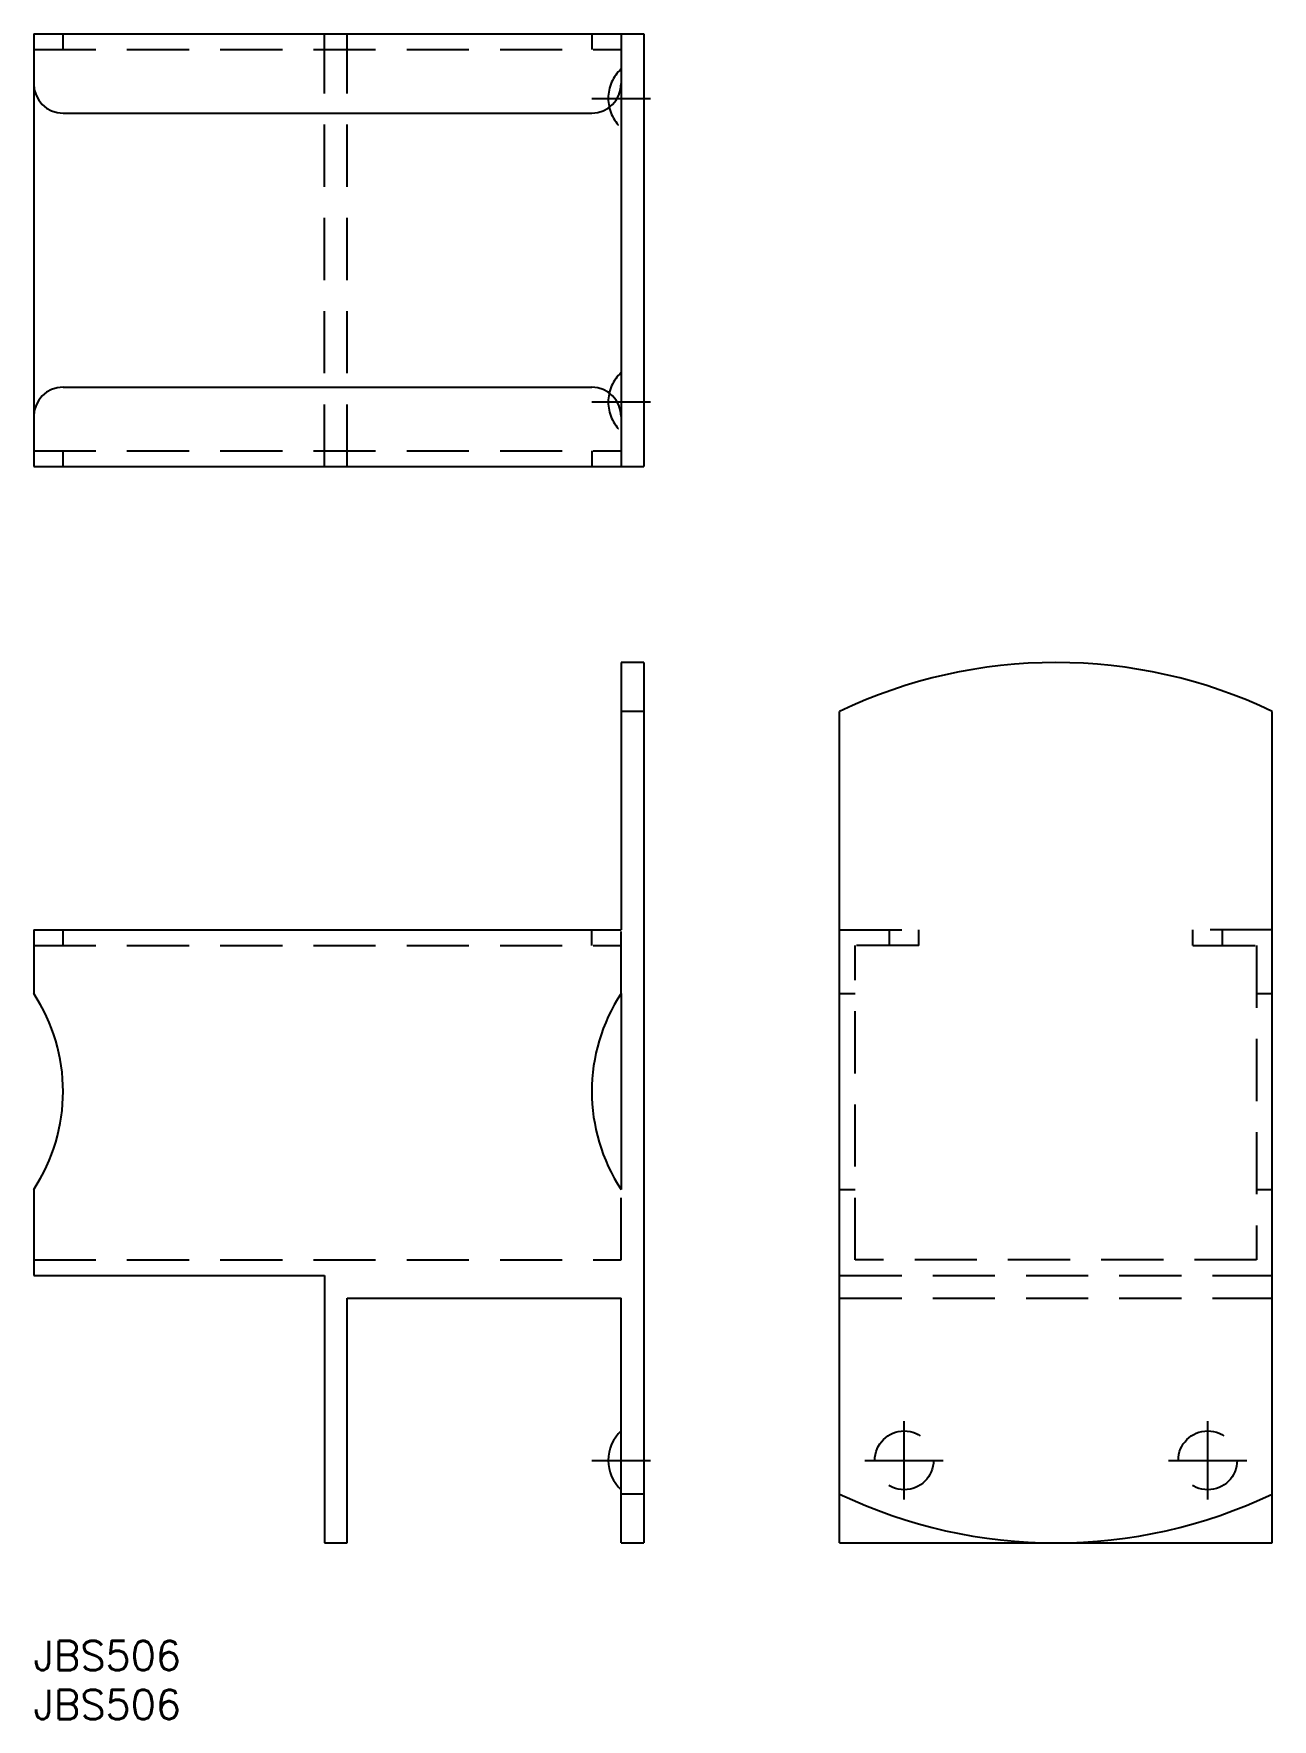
# Model space of a CAD drawing. Extents: x 0 to 127, y -8 to 164.
import ezdxf

# ---------------------------------------------------------------- set-up
doc = ezdxf.new("R2010")
doc.units = 0
doc.header["$LTSCALE"] = 0.5
doc.linetypes.add('CENTER', pattern=[50.8, 31.75, -6.35, 6.35, -6.35])
doc.linetypes.add('DASHED', pattern=[19.05, 12.7, -6.35])
for name, color, linetype in [('MSM_CENTER', 1, 'CENTER'), ('MSM_CONTINUOUS', 7, 'CONTINUOUS'), ('MSM_DASHED', 4, 'DASHED'), ('MSM_PART_NUMBER', 7, 'CONTINUOUS')]:
    doc.layers.add(name, color=color, linetype=linetype)
doc.styles.get("Standard").update_dxf_attribs({"font": 'txt.shx', "height": 3, "bigfont": 'bigfont.shx'})

msp = doc.modelspace()

# ---------------------------------------------------------------- linework, layer by layer
at = {"layer": 'MSM_CENTER'}
for p, q in [((57, 157.5), (63, 157.5)), ((57, 126.5), (63, 126.5)), ((88.9, 14.437), (88.9, 22.437)), ((119.9, 14.437), (119.9, 22.437)), ((57, 18.437), (63, 18.437)), ((84.9, 18.437), (92.9, 18.437)), ((115.9, 18.437), (123.9, 18.437))]:
    msp.add_line(p, q, dxfattribs=at)
at = {"layer": 'MSM_CONTINUOUS'}
for p, q in [((0, 164.1), (62.3, 164.1)), ((0, 164.1), (0, 119.9)), ((60, 164.1), (60, 119.9)), ((62.3, 164.1), (62.3, 119.9)), ((3, 156), (57, 156)), ((3, 128), (57, 128)), ((0, 119.9), (62.3, 119.9)), ((62.3, 99.9), (60, 99.9)), ((60, 99.9), (60, 72.6)), ((62.3, 99.9), (62.3, 10)), ((62.3, 94.9), (60, 94.9)), ((82.3, 10), (82.3, 94.9)), ((126.5, 10), (126.5, 94.9)), ((0, 72.6), (0, 66.1)), ((0, 72.6), (60, 72.6)), ((60, 66.1), (60, 46.1)), ((0, 46.1), (0, 37.3)), ((0, 37.3), (29.7, 37.3)), ((29.7, 37.3), (29.7, 10)), ((32, 10), (32, 35)), ((32, 35), (60, 35)), ((60, 10), (60, 35)), ((62.3, 15), (60, 15)), ((29.7, 10), (32, 10)), ((60, 10), (62.3, 10)), ((82.3, 10), (126.5, 10))]:
    msp.add_line(p, q, dxfattribs=at)
for centre, radius, start, end in [((3, 159), 3, 180, 270), ((57, 159), 3, 270, 0), ((3, 125), 3, 90, 180), ((57, 125), 3, 360, 90), ((104.4, 48.559), 51.341, 64.50355, 115.49645), ((-15.167, 56.1), 18.167, 326.60151, 33.39849), ((75.167, 56.1), 18.167, 146.60151, 213.39849), ((62.754, 18.437), 4.072, 132.54857, 227.45143), ((104.4, 61.341), 51.341, 244.50355, 295.49645)]:
    msp.add_arc(centre, radius, start, end, dxfattribs=at)
at = {"layer": 'MSM_DASHED'}
for p, q in [((3, 162.5), (3, 164.1)), ((29.7, 119.9), (29.7, 164.1)), ((32, 119.9), (32, 164.1)), ((57, 164.1), (57, 162.5)), ((0, 162.5), (60, 162.5)), ((0, 121.5), (60, 121.5)), ((3, 119.9), (3, 121.5)), ((57, 121.5), (57, 119.9)), ((3, 71), (3, 72.6)), ((57, 71), (57, 72.6)), ((60, 66.1), (60, 72.6)), ((82.3, 72.6), (90.4, 72.6)), ((87.4, 71), (87.4, 72.6)), ((90.4, 71), (90.4, 72.6)), ((126.5, 72.6), (118.4, 72.6)), ((118.4, 71), (118.4, 72.6)), ((121.4, 71), (121.4, 72.6)), ((0, 71), (60, 71)), ((90.4, 71), (83.9, 71)), ((83.9, 38.9), (83.9, 71)), ((118.4, 71), (124.9, 71)), ((124.9, 71), (124.9, 38.9)), ((82.3, 66.1), (83.9, 66.1)), ((124.9, 66.1), (126.5, 66.1)), ((60, 38.9), (60, 46.1)), ((82.3, 46.1), (83.9, 46.1)), ((124.9, 46.1), (126.5, 46.1)), ((0, 38.9), (60, 38.9)), ((124.9, 38.9), (83.9, 38.9)), ((82.3, 37.3), (126.5, 37.3)), ((82.3, 35), (126.5, 35))]:
    msp.add_line(p, q, dxfattribs=at)
for centre in [(88.9, 18.437), (119.9, 18.437)]:
    msp.add_circle(centre, 3, dxfattribs=at)
for centre in [(62.754, 157.5), (62.754, 126.5)]:
    msp.add_arc(centre, 4.072, 132.54857, 227.45143, dxfattribs=at)

# ---------------------------------------------------------------- texts
at = {"layer": 'MSM_PART_NUMBER'}
for p in [(0, -3), (0, -8)]:
    msp.add_text('JBS506', height=3, dxfattribs=at).set_placement(p)

doc.saveas('drawing.dxf')
